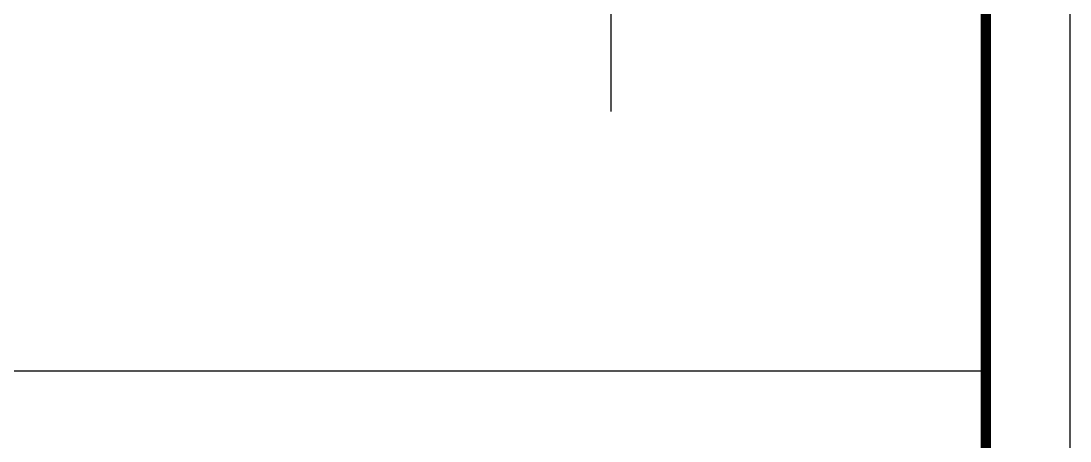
# Model space of a CAD drawing. Header units: millimetres. Extents: x 434053 to 1059003, y -2417481 to 936527.
# Drawn here: x 652268 to 658501, y -1803493 to -1800995 of the extents above; entities that cross this region are included whole.
import ezdxf

# ---------------------------------------------------------------- set-up
doc = ezdxf.new("R2010")
doc.units = ezdxf.units.MM
doc.header["$LTSCALE"] = 1000
doc.header["$MEASUREMENT"] = 0
doc.layers.add('A-ANNO-TTLB', color=7, linetype='Continuous')
doc.layers.add('DIM_SYMB', color=3, linetype='Continuous')

# ---------------------------------------------------------------- blocks, each defined once
blk = doc.blocks.new('asdfgafgA$C15443CC7')
at = {"layer": 'A-ANNO-TTLB'}
blk.add_lwpolyline([(52200, 0), (209850, 0), (209850, 89100), (52200, 89100)], close=True, dxfattribs=at)
at = {"layer": 'A-ANNO-TTLB', "const_width": 180}
blk.add_lwpolyline([(55950, 1500), (208350, 1500), (208350, 87600), (55950, 87600)], close=True, dxfattribs=at)
blk = doc.blocks.new('asdfadfsdhg')
at = {"xscale": 0.3333333333333333, "yscale": 0.3333333333333333, "zscale": 0.3333333333333333, "rotation": 270}
blk.add_blockref('asdfgafgA$C15443CC7', (0, 69950), dxfattribs=at)
blk = doc.blocks.new('asdfadgdsh')
blk.add_line((0, 500), (14325, 500))
blk.add_lwpolyline([(0, 47550), (14325, 47550), (14325, 0), (0, 0)], close=True)

msp = doc.modelspace()

# ---------------------------------------------------------------- linework, layer by layer
at = {"layer": 'DIM_SYMB'}
msp.add_line((655772.4, -1764755.8), (655772.4, -1801532.3), dxfattribs=at)

# ---------------------------------------------------------------- block references
for name, p in [('asdfadfsdhg', (628800.9, -1807326.3)), ('asdfadgdsh', (643675.9, -1803576.3))]:
    msp.add_blockref(name, p)

doc.saveas('drawing.dxf')
